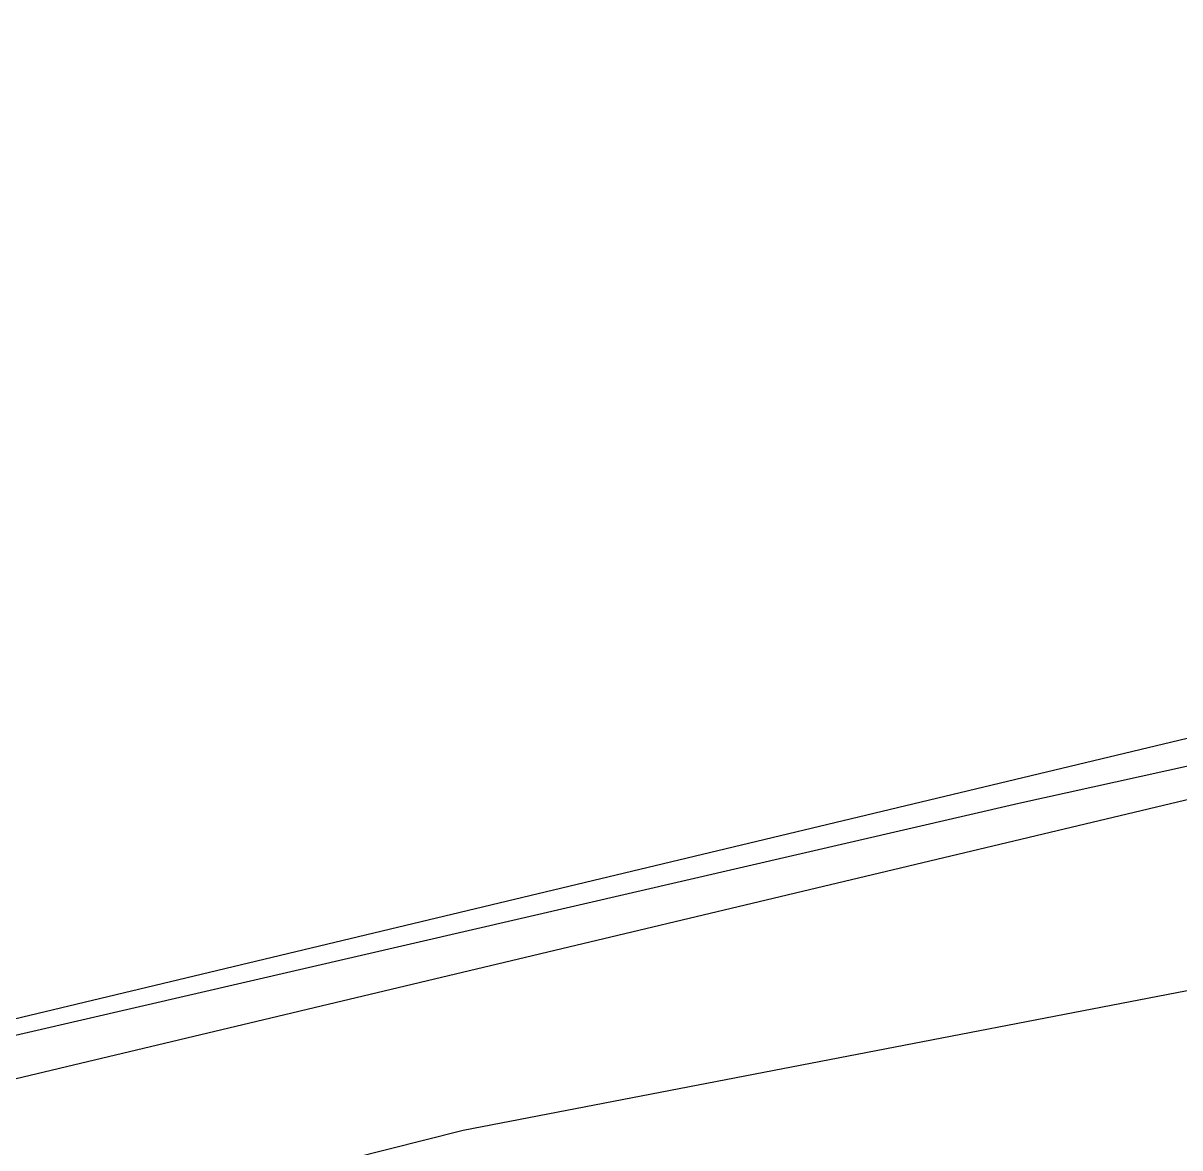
# Model space of a CAD drawing. Header units: inches. Extents: x 653559 to 669309, y 7245317 to 7256454.
# Drawn here: x 660719.4 to 660886.3, y 7249237.3 to 7249399.7 of the extents above; entities that cross this region are included whole.
import ezdxf

# ---------------------------------------------------------------- set-up
doc = ezdxf.new("R2010")
doc.units = ezdxf.units.IN
doc.header["$MEASUREMENT"] = 0
for name, color, linetype in [('Agricola', 3, 'Continuous'), ('Alambrados', 7, 'Continuous'), ('Caminos', 1, 'Continuous'), ('Reserva', 92, 'Continuous')]:
    doc.layers.add(name, color=color, linetype=linetype)

msp = doc.modelspace()

# ---------------------------------------------------------------- linework, layer by layer
at = {"layer": 'Agricola', "transparency": 33554613}
msp.add_lwpolyline([(659584.22, 7248850.41), (660097.38, 7248905.71), (660055.05, 7249094.09), (660062.33, 7249101.1), (660088.92, 7249110.23), (660115.9, 7249111.82), (660146.07, 7249118.96), (660966.28, 7249315.41), (661001.2, 7249328.11), (661021.31, 7249357.75), (661034.01, 7249409.61), (661028.72, 7249455.11), (660869.58, 7250079.24)], dxfattribs=at)
at = {"layer": 'Alambrados', "transparency": 33554613}
msp.add_lwpolyline([(660270.51, 7248215.43), (660267.44, 7248222.15), (660204.92, 7248448.56), (660191.53, 7248495.25), (660172.05, 7248608.92), (660161.68, 7248663.53), (660096.07, 7248968.75), (660070.88, 7249087.71), (660225.18, 7249129.83), (661048.25, 7249326.01), (661096.21, 7249341.88), (661189.47, 7249383.22), (661579.11, 7249556.08)], dxfattribs=at)
at = {"layer": 'Caminos', "transparency": 33554613}
msp.add_lwpolyline([(660935.48, 7249839.52), (660967.39, 7249713.32), (661017.71, 7249519), (661037.66, 7249443.92), (661042.74, 7249418.99), (661041.79, 7249403.28), (661037.5, 7249387.24), (661028.45, 7249359.14), (661019.88, 7249342.16), (661008.93, 7249328.98), (660996.23, 7249320.25), (660982.42, 7249314.38), (660944.32, 7249305.01), (660863.04, 7249287.07), (660688.09, 7249246.59)], dxfattribs=at)
at = {"layer": 'Reserva', "transparency": 33554613}
msp.add_lwpolyline([(660179.1, 7248613.36), (660082.26, 7249047.28), (660087.02, 7249076.91), (660112.95, 7249085.38), (660158.99, 7249095.96), (660305.04, 7249126.65), (660527.29, 7249179.57), (660663.29, 7249209.73), (660782.88, 7249239.89), (660935.96, 7249269.44), (661012.28, 7249283.91), (661067.32, 7249301.99), (661069.31, 7249323.82), (661070.19, 7249360.19), (660900.86, 7249994.86)], dxfattribs=at)

doc.saveas('drawing.dxf')
